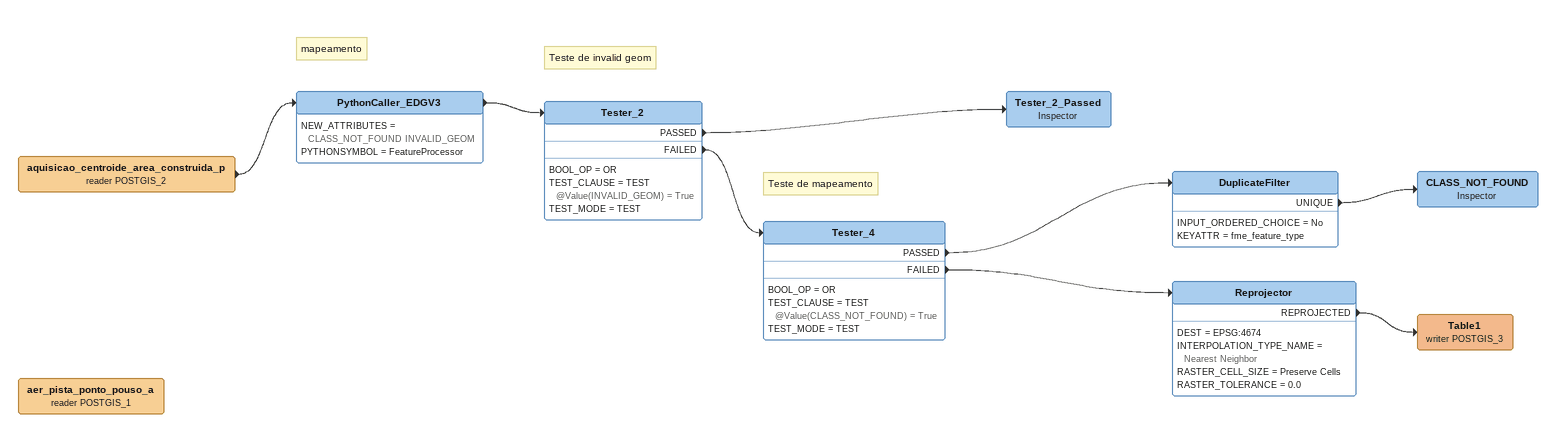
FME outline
aer_pista_ponto_pouso_a (reader POSTGIS_1)
aquisicao_centroide_area_construida_p (reader POSTGIS_2)
    -> PythonCaller_EDGV3
Note: mapeamento
PythonCaller_EDGV3
    NEW_ATTRIBUTES = CLASS_NOT_FOUND INVALID_GEOM
    PYTHONSYMBOL = FeatureProcessor
    -> Tester_2
Note: Teste de invalid geom
Tester_2
    BOOL_OP = OR
    TEST_CLAUSE = TEST @Value(INVALID_GEOM) = True
    TEST_MODE = TEST
    PASSED -> Tester_2_Passed
    FAILED -> Tester_4
Tester_2_Passed: Inspector
Note: Teste de mapeamento
Tester_4
    BOOL_OP = OR
    TEST_CLAUSE = TEST @Value(CLASS_NOT_FOUND) = True
    TEST_MODE = TEST
    PASSED -> DuplicateFilter
    FAILED -> Reprojector
DuplicateFilter
    INPUT_ORDERED_CHOICE = No
    KEYATTR = fme_feature_type
    UNIQUE -> CLASS_NOT_FOUND
CLASS_NOT_FOUND: Inspector
Reprojector
    DEST = EPSG:4674
    INTERPOLATION_TYPE_NAME = Nearest Neighbor
    RASTER_CELL_SIZE = Preserve Cells
    RASTER_TOLERANCE = 0.0
    REPROJECTED -> Table1 (writer POSTGIS_3)
Table1 (writer POSTGIS_3)
